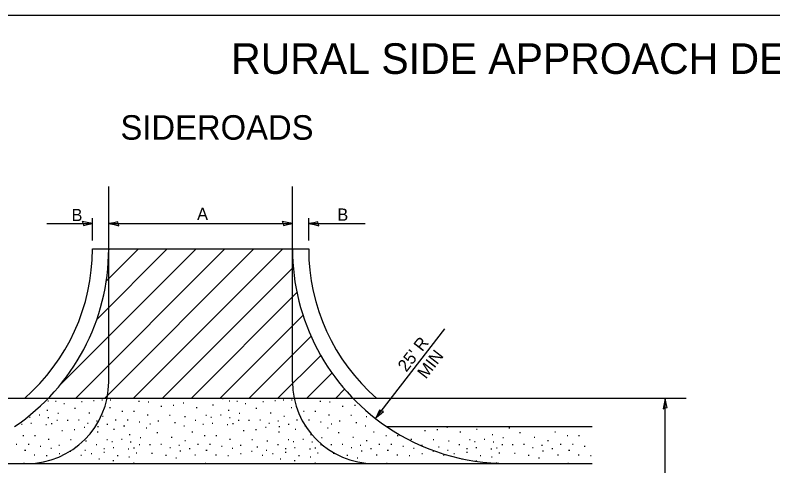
# Model space of a CAD drawing. Extents: x 154351 to 155933, y 34886 to 35886.
# Drawn here: x 154849.5 to 155220.6, y 35665.4 to 35886 of the extents above; entities that cross this region are included whole.
import ezdxf

# ---------------------------------------------------------------- set-up
doc = ezdxf.new("R2010")
doc.units = 0
for name, color, linetype in [('Level 35', 7, 'Continuous'), ('Level 59', 7, 'Continuous'), ('Level 60', 7, 'Continuous')]:
    doc.layers.add(name, color=color, linetype=linetype)

msp = doc.modelspace()

# ---------------------------------------------------------------- linework, layer by layer
at = {"layer": 'Level 35'}
msp.add_line((154358.39, 35886.05), (155933.39, 35886.05), dxfattribs=at)
at = {"layer": 'Level 59'}
for p, q in [((154865.06, 35784), (154887.38, 35784)), ((154887.38, 35775.78), (154887.38, 35786.72)), ((154895.33, 35775.78), (154895.33, 35786.72)), ((154895.33, 35784), (154985.33, 35784)), ((154985.33, 35775.78), (154985.33, 35786.72)), ((154993.28, 35775.78), (154993.28, 35786.72)), ((154993.28, 35784), (155021.01, 35784)), ((155025.95, 35688.65), (155059.93, 35732.43)), ((155167.93, 35564.81), (155167.93, 35698.39))]:
    msp.add_line(p, q, dxfattribs=at)
for points in [[(154358.39, 35886.05), (155933.39, 35886.05), (155933.39, 34886.05), (154358.39, 34886.05)], [(154882.38, 35785.04), (154882.79, 35784.08), (154882.94, 35783.16), (154884.88, 35783.57), (154887.38, 35784), (154884.71, 35784.48)], [(154900.33, 35782.95), (154899.92, 35783.91), (154899.76, 35784.83), (154897.83, 35784.43), (154895.33, 35784), (154898, 35783.51)], [(154980.33, 35785.04), (154980.74, 35784.08), (154980.89, 35783.16), (154982.83, 35783.57), (154985.33, 35784), (154982.66, 35784.48)], [(154998.28, 35782.95), (154997.87, 35783.91), (154997.71, 35784.83), (154995.78, 35784.43), (154993.28, 35784), (154995.95, 35783.51)], [(155166.89, 35693.39), (155167.85, 35693.8), (155168.77, 35693.95), (155168.37, 35695.89), (155167.93, 35698.39), (155167.45, 35695.72)], [(155029.84, 35691.96), (155028.83, 35692.23), (155028.01, 35692.67), (155027.14, 35690.89), (155025.95, 35688.65), (155027.97, 35690.46)]]:
    msp.add_lwpolyline(points, close=True, dxfattribs=at)
at = {"layer": 'Level 60'}
for p, q in [((154895.33, 35706.6), (154895.33, 35802.25)), ((154985.33, 35706.6), (154985.33, 35802.25)), ((154887.38, 35771.6), (154895.33, 35771.6)), ((154895.33, 35771.6), (154985.33, 35771.6)), ((154985.33, 35771.6), (154993.28, 35771.6)), ((155178.1, 35698.39), (154583.04, 35698.39)), ((154951.07, 35698.32), (154951.47, 35698.32)), ((154865.48, 35697.22), (154865.88, 35697.22)), ((154869.22, 35697.11), (154869.62, 35697.11)), ((154873.31, 35695.97), (154873.71, 35695.97)), ((154881.94, 35696.88), (154882.34, 35696.88)), ((154887.81, 35697.46), (154888.21, 35697.46)), ((154891.93, 35697.68), (154892.33, 35697.68)), ((154895.98, 35697.81), (154896.38, 35697.81)), ((154909.99, 35697.11), (154910.39, 35697.11)), ((154914.64, 35696.77), (154915.04, 35696.77)), ((154920.89, 35694.72), (154921.29, 35694.72)), ((154926.91, 35695.06), (154927.31, 35695.06)), ((154931.75, 35696.26), (154932.15, 35696.26)), ((154946.25, 35695.31), (154946.65, 35695.31)), ((154954.31, 35697.22), (154954.71, 35697.22)), ((154958.05, 35697.11), (154958.45, 35697.11)), ((154962.14, 35695.97), (154962.54, 35695.97)), ((154970.77, 35696.88), (154971.17, 35696.88)), ((154976.64, 35697.46), (154977.04, 35697.46)), ((154980.76, 35697.68), (154981.16, 35697.68)), ((154984.81, 35697.81), (154985.21, 35697.81)), ((154998.82, 35697.11), (154999.22, 35697.11)), ((155003.47, 35696.77), (155003.87, 35696.77)), ((155009.72, 35694.72), (155010.12, 35694.72)), ((155015.74, 35695.06), (155016.14, 35695.06)), ((154865.08, 35692.65), (154865.48, 35692.65)), ((154870.36, 35691.18), (154870.76, 35691.18)), ((154878.61, 35693.68), (154879.01, 35693.68)), ((154885.66, 35691.44), (154886.06, 35691.44)), ((154895.79, 35693.93), (154896.19, 35693.93)), ((154901.83, 35692.13), (154902.23, 35692.13)), ((154907.5, 35692.13), (154907.9, 35692.13)), ((154938.2, 35694.02), (154938.6, 35694.02)), ((154953.91, 35692.65), (154954.31, 35692.65)), ((154959.19, 35691.18), (154959.59, 35691.18)), ((154967.44, 35693.68), (154967.84, 35693.68)), ((154974.49, 35691.44), (154974.89, 35691.44)), ((154984.62, 35693.93), (154985.02, 35693.93)), ((154990.66, 35692.13), (154991.06, 35692.13)), ((154996.33, 35692.13), (154996.73, 35692.13)), ((154856.48, 35689.21), (154856.88, 35689.21)), ((154861.21, 35690.41), (154861.61, 35690.41)), ((154865.59, 35689.04), (154865.99, 35689.04)), ((154869.93, 35687.86), (154870.33, 35687.86)), ((154875.02, 35687.79), (154875.42, 35687.79)), ((154880.5, 35688), (154880.9, 35688)), ((154889.32, 35687.46), (154889.72, 35687.46)), ((154892.28, 35689.81), (154892.68, 35689.81)), ((154898.52, 35687.91), (154898.92, 35687.91)), ((154904.42, 35687.91), (154904.82, 35687.91)), ((154910.22, 35687), (154910.62, 35687)), ((154914.21, 35690.41), (154914.61, 35690.41)), ((154919.41, 35687.46), (154919.81, 35687.46)), ((154925.09, 35690.29), (154925.49, 35690.29)), ((154932.53, 35689.55), (154932.93, 35689.55)), ((154937.69, 35687.79), (154938.09, 35687.79)), ((154942.84, 35690.24), (154943.24, 35690.24)), ((154945.31, 35689.21), (154945.71, 35689.21)), ((154950.04, 35690.41), (154950.44, 35690.41)), ((154954.42, 35689.04), (154954.82, 35689.04)), ((154958.76, 35687.86), (154959.16, 35687.86)), ((154963.85, 35687.79), (154964.25, 35687.79)), ((154969.33, 35688), (154969.73, 35688)), ((154978.15, 35687.46), (154978.55, 35687.46)), ((154981.11, 35689.81), (154981.51, 35689.81)), ((154987.35, 35687.91), (154987.75, 35687.91)), ((154993.25, 35687.91), (154993.65, 35687.91)), ((154999.05, 35687), (154999.45, 35687)), ((155003.04, 35690.41), (155003.44, 35690.41)), ((155008.24, 35687.46), (155008.64, 35687.46)), ((155013.92, 35690.29), (155014.32, 35690.29)), ((155021.36, 35689.55), (155021.76, 35689.55)), ((154852.61, 35685.86), (154853.01, 35685.86)), ((154857.17, 35686.31), (154857.57, 35686.31)), ((154864.53, 35685.75), (154864.93, 35685.75)), ((154867.18, 35686.21), (154867.58, 35686.21)), ((154883.26, 35684.34), (154883.66, 35684.34)), ((154884.89, 35686.32), (154885.29, 35686.32)), ((154889.88, 35684.71), (154890.28, 35684.71)), ((154894.43, 35685.86), (154894.83, 35685.86)), ((154897.76, 35683.39), (154898.16, 35683.39)), ((154902.6, 35685.02), (154903, 35685.02)), ((154902.83, 35685.02), (154903.23, 35685.02)), ((154913.65, 35684.05), (154914.05, 35684.05)), ((154915.44, 35685.98), (154915.84, 35685.98)), ((154927.62, 35686.66), (154928.02, 35686.66)), ((154932.1, 35685.02), (154932.5, 35685.02)), ((154941.44, 35685.86), (154941.84, 35685.86)), ((154946, 35686.31), (154946.4, 35686.31)), ((154953.36, 35685.75), (154953.76, 35685.75)), ((154956.01, 35686.21), (154956.41, 35686.21)), ((154972.09, 35684.34), (154972.49, 35684.34)), ((154973.72, 35686.32), (154974.12, 35686.32)), ((154978.71, 35684.71), (154979.11, 35684.71)), ((154983.26, 35685.86), (154983.66, 35685.86)), ((154986.59, 35683.39), (154986.99, 35683.39)), ((154991.43, 35685.02), (154991.83, 35685.02)), ((154991.66, 35685.02), (154992.06, 35685.02)), ((155002.48, 35684.05), (155002.88, 35684.05)), ((155004.27, 35685.98), (155004.67, 35685.98)), ((155016.45, 35686.66), (155016.85, 35686.66)), ((155020.93, 35685.02), (155021.33, 35685.02)), ((155031.41, 35684.69), (155132.08, 35684.69)), ((155060.92, 35684.34), (155061.32, 35684.34)), ((155075.42, 35683.39), (155075.82, 35683.39)), ((155091.31, 35684.05), (155091.71, 35684.05)), ((154853.33, 35680.21), (154853.73, 35680.21)), ((154859.01, 35680.21), (154859.41, 35680.21)), ((154872.39, 35682.81), (154872.79, 35682.81)), ((154878.41, 35683.15), (154878.81, 35683.15)), ((154889.7, 35682.1), (154890.1, 35682.1)), ((154905.41, 35680.73), (154905.81, 35680.73)), ((154918.94, 35681.76), (154919.34, 35681.76)), ((154926, 35679.53), (154926.4, 35679.53)), ((154936.13, 35682.01), (154936.53, 35682.01)), ((154942.16, 35680.21), (154942.56, 35680.21)), ((154947.84, 35680.21), (154948.24, 35680.21)), ((154961.22, 35682.81), (154961.62, 35682.81)), ((154967.24, 35683.15), (154967.64, 35683.15)), ((154978.53, 35682.1), (154978.93, 35682.1)), ((154994.24, 35680.73), (154994.64, 35680.73)), ((155007.77, 35681.76), (155008.17, 35681.76)), ((155014.83, 35679.53), (155015.23, 35679.53)), ((155024.96, 35682.01), (155025.36, 35682.01)), ((155030.99, 35680.21), (155031.39, 35680.21)), ((155036.67, 35680.21), (155037.07, 35680.21)), ((155050.05, 35682.81), (155050.45, 35682.81)), ((155056.07, 35683.15), (155056.47, 35683.15)), ((155067.36, 35682.1), (155067.76, 35682.1)), ((155083.07, 35680.73), (155083.47, 35680.73)), ((155096.6, 35681.76), (155097, 35681.76)), ((155103.66, 35679.53), (155104.06, 35679.53)), ((155113.79, 35682.01), (155114.19, 35682.01)), ((155119.82, 35680.21), (155120.22, 35680.21)), ((155125.5, 35680.21), (155125.9, 35680.21)), ((154850.02, 35675.99), (154850.42, 35675.99)), ((154855.93, 35675.99), (154856.33, 35675.99)), ((154865.71, 35678.49), (154866.11, 35678.49)), ((154876.59, 35678.38), (154876.99, 35678.38)), ((154884.03, 35677.63), (154884.43, 35677.63)), ((154889.2, 35675.88), (154889.6, 35675.88)), ((154894.35, 35678.32), (154894.75, 35678.32)), ((154896.81, 35677.29), (154897.21, 35677.29)), ((154901.54, 35678.49), (154901.94, 35678.49)), ((154905.93, 35677.13), (154906.33, 35677.13)), ((154910.26, 35675.94), (154910.66, 35675.94)), ((154910.69, 35679.27), (154911.09, 35679.27)), ((154915.35, 35675.88), (154915.75, 35675.88)), ((154920.84, 35676.08), (154921.24, 35676.08)), ((154932.62, 35677.89), (154933.02, 35677.89)), ((154938.85, 35675.99), (154939.25, 35675.99)), ((154944.76, 35675.99), (154945.16, 35675.99)), ((154954.54, 35678.49), (154954.94, 35678.49)), ((154965.42, 35678.38), (154965.82, 35678.38)), ((154972.86, 35677.63), (154973.26, 35677.63)), ((154978.03, 35675.88), (154978.43, 35675.88)), ((154983.18, 35678.32), (154983.58, 35678.32)), ((154985.64, 35677.29), (154986.04, 35677.29)), ((154990.37, 35678.49), (154990.77, 35678.49)), ((154994.76, 35677.13), (154995.16, 35677.13)), ((154999.09, 35675.94), (154999.49, 35675.94)), ((154999.52, 35679.27), (154999.92, 35679.27)), ((155004.18, 35675.88), (155004.58, 35675.88)), ((155009.67, 35676.08), (155010.07, 35676.08)), ((155021.45, 35677.89), (155021.85, 35677.89)), ((155027.68, 35675.99), (155028.08, 35675.99)), ((155033.59, 35675.99), (155033.99, 35675.99)), ((155043.37, 35678.49), (155043.77, 35678.49)), ((155054.25, 35678.38), (155054.65, 35678.38)), ((155061.69, 35677.63), (155062.09, 35677.63)), ((155066.86, 35675.88), (155067.26, 35675.88)), ((155072.01, 35678.32), (155072.41, 35678.32)), ((155074.47, 35677.29), (155074.87, 35677.29)), ((155079.2, 35678.49), (155079.6, 35678.49)), ((155083.59, 35677.13), (155083.99, 35677.13)), ((155087.92, 35675.94), (155088.32, 35675.94)), ((155088.35, 35679.27), (155088.75, 35679.27)), ((155093.01, 35675.88), (155093.41, 35675.88)), ((155098.5, 35676.08), (155098.9, 35676.08)), ((155110.28, 35677.89), (155110.68, 35677.89)), ((155116.51, 35675.99), (155116.91, 35675.99)), ((155122.42, 35675.99), (155122.82, 35675.99)), ((154854.1, 35673.11), (154854.5, 35673.11)), ((154854.34, 35673.11), (154854.74, 35673.11)), ((154861.72, 35675.08), (154862.12, 35675.08)), ((154866.94, 35674.06), (154867.34, 35674.06)), ((154870.92, 35675.54), (154871.32, 35675.54)), ((154876.38, 35672.61), (154876.78, 35672.61)), ((154879.13, 35674.74), (154879.53, 35674.74)), ((154883.6, 35673.11), (154884, 35673.11)), ((154892.94, 35673.95), (154893.34, 35673.95)), ((154892.94, 35672.2), (154893.34, 35672.2)), ((154897.5, 35674.4), (154897.9, 35674.4)), ((154904.87, 35673.83), (154905.27, 35673.83)), ((154907.52, 35674.29), (154907.92, 35674.29)), ((154925.23, 35674.4), (154925.63, 35674.4)), ((154929.66, 35675.54), (154930.06, 35675.54)), ((154930.21, 35672.79), (154930.61, 35672.79)), ((154934.77, 35673.95), (154935.17, 35673.95)), ((154942.93, 35673.11), (154943.33, 35673.11)), ((154943.17, 35673.11), (154943.57, 35673.11)), ((154950.55, 35675.08), (154950.95, 35675.08)), ((154955.77, 35674.06), (154956.17, 35674.06)), ((154959.75, 35675.54), (154960.15, 35675.54)), ((154965.21, 35672.61), (154965.61, 35672.61)), ((154967.96, 35674.74), (154968.36, 35674.74)), ((154972.43, 35673.11), (154972.83, 35673.11)), ((154981.77, 35673.95), (154982.17, 35673.95)), ((154981.77, 35672.2), (154982.17, 35672.2)), ((154986.33, 35674.4), (154986.73, 35674.4)), ((154993.7, 35673.83), (154994.1, 35673.83)), ((154996.35, 35674.29), (154996.75, 35674.29)), ((155014.06, 35674.4), (155014.46, 35674.4)), ((155018.49, 35675.54), (155018.89, 35675.54)), ((155019.04, 35672.79), (155019.44, 35672.79)), ((155023.6, 35673.95), (155024, 35673.95)), ((155031.76, 35673.11), (155032.16, 35673.11)), ((155032, 35673.11), (155032.4, 35673.11)), ((155039.38, 35675.08), (155039.78, 35675.08)), ((155044.6, 35674.06), (155045, 35674.06)), ((155048.58, 35675.54), (155048.98, 35675.54)), ((155054.04, 35672.61), (155054.44, 35672.61)), ((155056.79, 35674.74), (155057.19, 35674.74)), ((155061.26, 35673.11), (155061.66, 35673.11)), ((155070.6, 35673.95), (155071, 35673.95)), ((155070.6, 35672.2), (155071, 35672.2)), ((155075.16, 35674.4), (155075.56, 35674.4)), ((155082.53, 35673.83), (155082.93, 35673.83)), ((155085.18, 35674.29), (155085.58, 35674.29)), ((155102.89, 35674.4), (155103.29, 35674.4)), ((155107.32, 35675.54), (155107.72, 35675.54)), ((155107.87, 35672.79), (155108.27, 35672.79)), ((155112.43, 35673.95), (155112.83, 35673.95)), ((155120.59, 35673.11), (155120.99, 35673.11)), ((155120.83, 35673.11), (155121.23, 35673.11)), ((155128.21, 35675.08), (155128.61, 35675.08)), ((154858.83, 35670.9), (154859.23, 35670.9)), ((154864.79, 35670.49), (154865.19, 35670.49)), ((154871.03, 35671.4), (154871.43, 35671.4)), ((154881.62, 35670.72), (154882.02, 35670.72)), ((154886.7, 35671.51), (154887.1, 35671.51)), ((154890.48, 35668.83), (154890.88, 35668.83)), ((154899.53, 35670.49), (154899.93, 35670.49)), ((154905.15, 35669.78), (154905.55, 35669.78)), ((154908.76, 35671.74), (154909.16, 35671.74)), ((154916.37, 35671.58), (154916.77, 35671.58)), ((154923.18, 35670.61), (154923.58, 35670.61)), ((154928.18, 35669.36), (154928.58, 35669.36)), ((154937.52, 35670.9), (154937.92, 35670.9)), ((154947.66, 35670.9), (154948.06, 35670.9)), ((154953.62, 35670.49), (154954.02, 35670.49)), ((154959.86, 35671.4), (154960.26, 35671.4)), ((154970.45, 35670.72), (154970.85, 35670.72)), ((154975.53, 35671.51), (154975.93, 35671.51)), ((154979.31, 35668.83), (154979.71, 35668.83)), ((154988.36, 35670.49), (154988.76, 35670.49)), ((154993.98, 35669.78), (154994.38, 35669.78)), ((154997.59, 35671.74), (154997.99, 35671.74)), ((155005.2, 35671.58), (155005.6, 35671.58)), ((155012.01, 35670.61), (155012.41, 35670.61)), ((155017.01, 35669.36), (155017.41, 35669.36)), ((155026.35, 35670.9), (155026.75, 35670.9)), ((155036.49, 35670.9), (155036.89, 35670.9)), ((155042.45, 35670.49), (155042.85, 35670.49)), ((155048.69, 35671.4), (155049.09, 35671.4)), ((155059.28, 35670.72), (155059.68, 35670.72)), ((155064.36, 35671.51), (155064.76, 35671.51)), ((155068.14, 35668.83), (155068.54, 35668.83)), ((155077.19, 35670.49), (155077.59, 35670.49)), ((155082.81, 35669.78), (155083.21, 35669.78)), ((155086.42, 35671.74), (155086.82, 35671.74)), ((155094.03, 35671.58), (155094.43, 35671.58)), ((155100.84, 35670.61), (155101.24, 35670.61)), ((155105.84, 35669.36), (155106.24, 35669.36)), ((155115.18, 35670.9), (155115.58, 35670.9)), ((155125.32, 35670.9), (155125.72, 35670.9)), ((155131.28, 35670.49), (155131.68, 35670.49)), ((154362.43, 35666.6), (155132.08, 35666.6)), ((154853.68, 35666.77), (154854.08, 35666.77)), ((154897.41, 35668.06), (154897.81, 35668.06)), ((154907.4, 35666.86), (154907.8, 35666.86)), ((154942.51, 35666.77), (154942.91, 35666.77)), ((154986.24, 35668.06), (154986.64, 35668.06)), ((154996.23, 35666.86), (154996.63, 35666.86)), ((155031.34, 35666.77), (155031.74, 35666.77)), ((155075.07, 35668.06), (155075.47, 35668.06)), ((155085.06, 35666.86), (155085.46, 35666.86)), ((155120.17, 35666.77), (155120.57, 35666.77))]:
    msp.add_line(p, q, dxfattribs=at)
for points in [[(154871.31, 35704.76), (154938.15, 35771.6)], [(154879.08, 35698.39), (154952.29, 35771.6)], [(154889.5, 35737.09), (154924, 35771.6)], [(154893.22, 35698.39), (154966.43, 35771.6)], [(154894.15, 35755.88), (154909.86, 35771.6)], [(154895.33, 35771.21), (154895.72, 35771.6)], [(154907.36, 35698.39), (154980.57, 35771.6)], [(154921.5, 35698.39), (154985.71, 35762.6)], [(154935.65, 35698.39), (154987.52, 35750.26)], [(154949.79, 35698.39), (154990.49, 35739.09)], [(154963.93, 35698.39), (154994.42, 35728.87)], [(154978.07, 35698.39), (154999.17, 35719.49)], [(154992.22, 35698.39), (155004.68, 35710.85)], [(155006.36, 35698.39), (155010.9, 35702.93)]]:
    msp.add_lwpolyline(points, dxfattribs=at)
for centre, radius, start, end in [((154790.33, 35771.6), 105, 304.1334, 0), ((154790.33, 35771.6), 97.05, 311.0293, 0), ((155090.33, 35771.6), 105, 180, 235.8666), ((155090.33, 35771.6), 97.05, 180, 228.9707), ((154855.33, 35706.6), 40, 270, 0), ((155025.33, 35706.6), 40, 180, 270), ((155090.33, 35771.6), 105, 235.8666, 270.0005)]:
    msp.add_arc(centre, radius, start, end, dxfattribs=at)

# ---------------------------------------------------------------- texts
at = {"layer": 'Level 59'}
for s, height, p in [('RURAL SIDE APPROACH DETAILS', 15, (154955.3, 35857.28)), ('SIDEROADS', 12, (154901.11, 35825.08)), ('B', 6, (154877.12, 35785.23)), ('A', 6, (154938.62, 35785.78)), ('B', 6, (155007.3, 35785.41))]:
    msp.add_text(s, height=height, dxfattribs=at).set_placement(p)
for s, p in [("25' R", (155041.11, 35711.01)), ('MIN', (155050.7, 35707.6))]:
    msp.add_text(s, height=5.995, rotation=52.1847, dxfattribs=at).set_placement(p)

doc.saveas('drawing.dxf')
